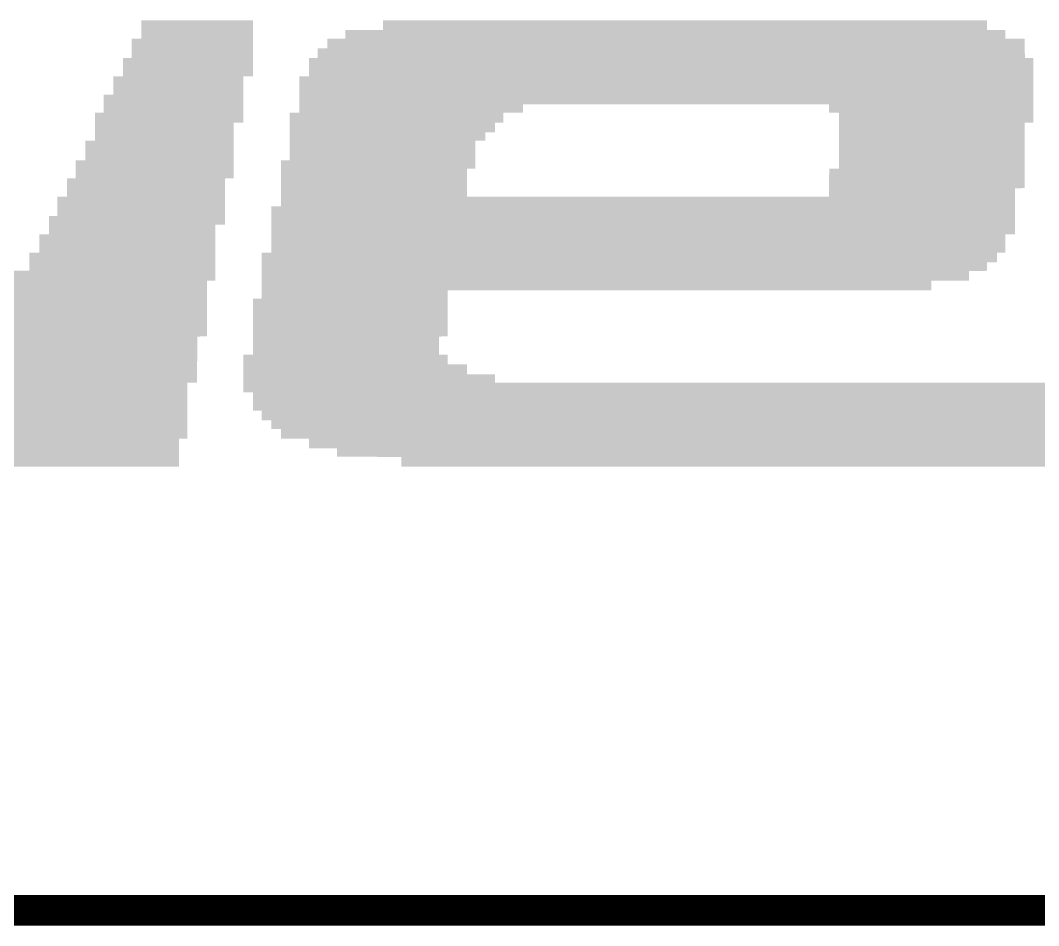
# Model space of a CAD drawing. Extents: x -0.1 to 19.1, y -0.1 to 48.8.
# Drawn here: x 4.468 to 5.305, y 47.487 to 48.232 of the extents above; entities that cross this region are included whole.
import ezdxf

# ---------------------------------------------------------------- set-up
doc = ezdxf.new("R2010")
doc.units = 0
doc.layers.add('08_ASSY2_GBR', color=7, linetype='CONTINUOUS')

msp = doc.modelspace()

# ---------------------------------------------------------------- linework, layer by layer
at = {"layer": '08_ASSY2_GBR', "const_width": 0.02518}
msp.add_lwpolyline([(6.071, 48.759), (0, 48.759), (0, 47.5), (6.071, 47.5)], dxfattribs=at)
at = {"layer": '08_ASSY2_GBR'}
for points in [[(4.567, 48.217148), (4.567018, 48.231852), (4.658992, 48.217148), (4.659, 48.231852)], [(4.567018, 48.231852), (4.56702, 48.231946), (4.659, 48.231852), (4.659094, 48.231946)], [(4.56702, 48.231946), (4.567054, 48.23198), (4.659094, 48.231946), (4.659128, 48.23198)], [(4.567054, 48.23198), (4.567074, 48.232), (4.659128, 48.23198), (4.665926, 48.232)], [(4.567074, 48.232), (4.574872, 48.23202), (4.665926, 48.232), (4.665946, 48.23202)], [(4.766, 48.224148), (4.766018, 48.231926), (5.26302, 48.224148), (5.263, 48.231926)], [(4.766018, 48.231926), (4.76602, 48.231946), (5.263, 48.231926), (5.26298, 48.231946)], [(4.76602, 48.231946), (4.766054, 48.23198), (5.26298, 48.231946), (5.262946, 48.23198)], [(4.766054, 48.23198), (4.766074, 48.232), (5.262946, 48.23198), (4.766074, 48.232)], [(4.735, 48.217148), (4.735018, 48.223926), (5.27802, 48.217148), (5.278, 48.223926)], [(4.735018, 48.223926), (4.73502, 48.223946), (5.278, 48.223926), (5.27798, 48.223946)], [(4.73502, 48.223946), (4.735054, 48.22398), (5.27798, 48.223946), (5.277946, 48.22398)], [(4.735054, 48.22398), (4.735074, 48.224), (5.277946, 48.22398), (5.263148, 48.224)], [(4.735074, 48.224), (4.765872, 48.22402), (5.263148, 48.224), (5.263128, 48.22402)], [(4.765872, 48.22402), (4.76598, 48.224128), (5.263128, 48.22402), (5.26302, 48.224128)], [(4.76598, 48.224128), (4.766, 48.224148), (5.26302, 48.224128), (5.26302, 48.224148)], [(4.559, 48.201148), (4.55902, 48.216946), (4.658986, 48.201148), (4.658992, 48.216946)], [(4.55902, 48.216946), (4.559074, 48.217), (4.658992, 48.216946), (4.658992, 48.217)], [(4.559074, 48.217), (4.566872, 48.21702), (4.658992, 48.217), (4.658992, 48.21702)], [(4.566872, 48.21702), (4.567, 48.217148), (4.658992, 48.21702), (4.658992, 48.217148)], [(4.72, 48.209148), (4.720018, 48.216926), (5.29401, 48.209148), (5.294, 48.216926)], [(4.720018, 48.216926), (4.72002, 48.216946), (5.294, 48.216926), (5.29398, 48.216946)], [(4.72002, 48.216946), (4.720054, 48.21698), (5.29398, 48.216946), (5.293946, 48.21698)], [(4.720054, 48.21698), (4.720074, 48.217), (5.293946, 48.21698), (5.278148, 48.217)], [(4.720074, 48.217), (4.734872, 48.21702), (5.278148, 48.217), (5.278128, 48.21702)], [(4.734872, 48.21702), (4.73498, 48.217128), (5.278128, 48.21702), (5.27802, 48.217128)], [(4.73498, 48.217128), (4.735, 48.217148), (5.27802, 48.217128), (5.27802, 48.217148)], [(4.712, 48.201148), (4.71202, 48.208946), (5.29402, 48.201148), (5.294012, 48.208946)], [(4.71202, 48.208946), (4.712074, 48.209), (5.294012, 48.208946), (5.294012, 48.209)], [(4.712074, 48.209), (4.719872, 48.20902), (5.294012, 48.209), (5.294012, 48.20902)], [(4.719872, 48.20902), (4.72, 48.209148), (5.294012, 48.20902), (5.29401, 48.209148)], [(4.552, 48.186148), (4.55202, 48.200946), (4.65898, 48.186148), (4.658986, 48.200946)], [(4.55202, 48.200946), (4.552074, 48.201), (4.658986, 48.200946), (4.658986, 48.201)], [(4.552074, 48.201), (4.558872, 48.20102), (4.658986, 48.201), (4.658986, 48.20102)], [(4.558872, 48.20102), (4.559, 48.201148), (4.658986, 48.20102), (4.658986, 48.201148)], [(4.705, 48.186148), (4.705018, 48.200928), (5.300994, 48.186148), (5.301, 48.200928)], [(4.705018, 48.200928), (4.70502, 48.200946), (5.301, 48.200928), (5.300982, 48.200946)], [(4.70502, 48.200946), (4.705054, 48.20098), (5.300982, 48.200946), (5.300946, 48.20098)], [(4.705054, 48.20098), (4.705074, 48.201), (5.300946, 48.20098), (5.294148, 48.201)], [(4.705074, 48.201), (4.711872, 48.20102), (5.294148, 48.201), (5.294128, 48.20102)], [(4.711872, 48.20102), (4.71198, 48.201128), (5.294128, 48.20102), (5.29402, 48.201128)], [(4.71198, 48.201128), (4.712, 48.201148), (5.29402, 48.201128), (5.29402, 48.201148)], [(4.544, 48.171148), (4.544018, 48.185852), (4.650992, 48.171148), (4.651, 48.185852)], [(4.544018, 48.185852), (4.54402, 48.185946), (4.651, 48.185852), (4.651094, 48.185946)], [(4.54402, 48.185946), (4.544054, 48.18598), (4.651094, 48.185946), (4.651128, 48.18598)], [(4.544054, 48.18598), (4.544074, 48.186), (4.651128, 48.18598), (4.658926, 48.186)], [(4.544074, 48.186), (4.551872, 48.18602), (4.658926, 48.186), (4.658946, 48.18602)], [(4.551872, 48.18602), (4.551906, 48.186054), (4.658946, 48.18602), (4.65898, 48.186054)], [(4.551906, 48.186054), (4.552, 48.186148), (4.65898, 48.186054), (4.65898, 48.186148)], [(4.697004, 48.163), (4.69702, 48.185946), (5.300984, 48.163), (5.300994, 48.185946)], [(4.69702, 48.185946), (4.697074, 48.186), (5.300994, 48.185946), (5.300994, 48.186)], [(4.697074, 48.186), (4.704872, 48.18602), (5.300994, 48.186), (5.300994, 48.18602)], [(4.704872, 48.18602), (4.705, 48.186148), (5.300994, 48.18602), (5.300994, 48.186148)], [(4.536, 48.156148), (4.53602, 48.170946), (4.650984, 48.156148), (4.650992, 48.170946)], [(4.53602, 48.170946), (4.536074, 48.171), (4.650992, 48.170946), (4.650992, 48.171)], [(4.536074, 48.171), (4.543872, 48.17102), (4.650992, 48.171), (4.650992, 48.17102)], [(4.543872, 48.17102), (4.544, 48.171148), (4.650992, 48.17102), (4.650992, 48.171148)], [(4.697, 48.156148), (4.697004, 48.162852), (4.88098, 48.156148), (4.881, 48.162852)], [(4.697004, 48.16298), (4.697004, 48.163), (4.881128, 48.16298), (5.132852, 48.163)], [(4.697004, 48.162852), (4.697004, 48.16298), (4.881, 48.162852), (4.881128, 48.16298)], [(5.13298, 48.162872), (5.132852, 48.163), (5.300984, 48.162872), (5.300984, 48.163)], [(5.133, 48.156074), (5.13298, 48.162872), (5.300982, 48.156074), (5.300984, 48.162872)], [(4.529012, 48.148054), (4.52902, 48.155946), (4.65098, 48.148054), (4.650984, 48.155946)], [(4.52902, 48.155946), (4.529074, 48.156), (4.650984, 48.155946), (4.650984, 48.156)], [(4.529074, 48.156), (4.535872, 48.15602), (4.650984, 48.156), (4.650984, 48.15602)], [(4.535872, 48.15602), (4.536, 48.156148), (4.650984, 48.15602), (4.650984, 48.156148)], [(4.689014, 48.148054), (4.689018, 48.155852), (4.86498, 48.148054), (4.865, 48.155852)], [(4.689018, 48.155852), (4.68902, 48.155946), (4.865, 48.155852), (4.865094, 48.155946)], [(4.68902, 48.155946), (4.689054, 48.15598), (4.865094, 48.155946), (4.865128, 48.15598)], [(4.689054, 48.15598), (4.689074, 48.156), (4.865128, 48.15598), (4.880926, 48.156)], [(4.689074, 48.156), (4.696872, 48.15602), (4.880926, 48.156), (4.880946, 48.15602)], [(4.696872, 48.15602), (4.696906, 48.156054), (4.880946, 48.15602), (4.88098, 48.156054)], [(4.696906, 48.156054), (4.697, 48.156148), (4.88098, 48.156054), (4.88098, 48.156148)], [(5.133054, 48.15602), (5.133, 48.156074), (5.300982, 48.15602), (5.300982, 48.156074)], [(5.140852, 48.156), (5.133054, 48.15602), (5.300982, 48.156), (5.300982, 48.15602)], [(5.14098, 48.155872), (5.140852, 48.156), (5.300982, 48.155872), (5.300982, 48.156)], [(5.140984, 48.148054), (5.14098, 48.155872), (5.30098, 48.148054), (5.300982, 48.155872)], [(4.529, 48.133148), (4.529012, 48.147852), (4.642992, 48.133148), (4.643, 48.147852)], [(4.529012, 48.148), (4.529012, 48.148054), (4.650926, 48.148), (4.65098, 48.148054)], [(4.529012, 48.14798), (4.529012, 48.148), (4.643128, 48.14798), (4.650926, 48.148)], [(4.529012, 48.147852), (4.529012, 48.14798), (4.643, 48.147852), (4.643128, 48.14798)], [(4.68901, 48.140054), (4.689014, 48.147852), (4.85798, 48.140054), (4.858, 48.147852)], [(4.689014, 48.148), (4.689014, 48.148054), (4.864926, 48.148), (4.86498, 48.148054)], [(4.689014, 48.14798), (4.689014, 48.148), (4.858128, 48.14798), (4.864926, 48.148)], [(4.689014, 48.147852), (4.689014, 48.14798), (4.858, 48.147852), (4.858128, 48.14798)], [(5.140984, 48.148), (5.140984, 48.148054), (5.300926, 48.148), (5.30098, 48.148054)], [(5.140984, 48.14798), (5.140984, 48.148), (5.294128, 48.14798), (5.300926, 48.148)], [(5.140984, 48.147852), (5.140984, 48.14798), (5.294, 48.147852), (5.294128, 48.14798)], [(5.141, 48.110148), (5.140984, 48.147852), (5.293984, 48.110148), (5.294, 48.147852)], [(4.689008, 48.133054), (4.68901, 48.139852), (4.84998, 48.133054), (4.85, 48.139852)], [(4.68901, 48.14), (4.68901, 48.140054), (4.857926, 48.14), (4.85798, 48.140054)], [(4.68901, 48.13998), (4.68901, 48.14), (4.850128, 48.13998), (4.857926, 48.14)], [(4.68901, 48.139852), (4.68901, 48.13998), (4.85, 48.139852), (4.850128, 48.13998)], [(4.521, 48.117148), (4.52102, 48.132946), (4.642986, 48.117148), (4.642992, 48.132946)], [(4.52102, 48.132946), (4.521074, 48.133), (4.642992, 48.132946), (4.642992, 48.133)], [(4.521074, 48.133), (4.528872, 48.13302), (4.642992, 48.133), (4.642992, 48.13302)], [(4.528872, 48.13302), (4.529, 48.133148), (4.642992, 48.13302), (4.642992, 48.133148)], [(4.689, 48.117148), (4.689008, 48.132852), (4.841986, 48.117148), (4.842, 48.132852)], [(4.689008, 48.133), (4.689008, 48.133054), (4.849926, 48.133), (4.84998, 48.133054)], [(4.689008, 48.13298), (4.689008, 48.133), (4.842128, 48.13298), (4.849926, 48.133)], [(4.689008, 48.132852), (4.689008, 48.13298), (4.842, 48.132852), (4.842128, 48.13298)], [(4.513, 48.102148), (4.51302, 48.116946), (4.64298, 48.102148), (4.642986, 48.116946)], [(4.51302, 48.116946), (4.513074, 48.117), (4.642986, 48.116946), (4.642986, 48.117)], [(4.513074, 48.117), (4.520872, 48.11702), (4.642986, 48.117), (4.642986, 48.11702)], [(4.520872, 48.11702), (4.521, 48.117148), (4.642986, 48.11702), (4.642986, 48.117148)], [(4.682016, 48.110054), (4.68202, 48.116946), (4.84198, 48.110054), (4.841986, 48.116946)], [(4.682016, 48.11), (4.682016, 48.110054), (4.841926, 48.11), (4.84198, 48.110054)], [(4.68202, 48.116946), (4.682074, 48.117), (4.841986, 48.116946), (4.841986, 48.117)], [(4.682074, 48.117), (4.688872, 48.11702), (4.841986, 48.117), (4.841986, 48.11702)], [(4.688872, 48.11702), (4.689, 48.117148), (4.841986, 48.11702), (4.841986, 48.117148)], [(5.140872, 48.11002), (5.141, 48.110148), (5.293984, 48.11002), (5.293984, 48.110148)], [(4.506, 48.087148), (4.506018, 48.101852), (4.635992, 48.087148), (4.636, 48.101852)], [(4.506018, 48.101852), (4.50602, 48.101946), (4.636, 48.101852), (4.636094, 48.101946)], [(4.50602, 48.101946), (4.506054, 48.10198), (4.636094, 48.101946), (4.636128, 48.10198)], [(4.506054, 48.10198), (4.506074, 48.102), (4.636128, 48.10198), (4.642926, 48.102)], [(4.506074, 48.102), (4.512872, 48.10202), (4.642926, 48.102), (4.642946, 48.10202)], [(4.512872, 48.10202), (4.512906, 48.102054), (4.642946, 48.10202), (4.64298, 48.102054)], [(4.512906, 48.102054), (4.513, 48.102148), (4.64298, 48.102054), (4.64298, 48.102148)], [(4.682004, 48.087128), (4.682016, 48.109852), (4.83502, 48.087128), (4.835, 48.109852)], [(4.682016, 48.10998), (4.682016, 48.11), (4.835128, 48.10998), (4.841926, 48.11)], [(4.682016, 48.109852), (4.682016, 48.10998), (4.835, 48.109852), (4.835128, 48.10998)], [(5.133006, 48.094054), (5.13302, 48.109946), (5.29398, 48.094054), (5.293984, 48.109946)], [(5.13302, 48.109946), (5.133074, 48.11), (5.293984, 48.109946), (5.293984, 48.11)], [(5.133074, 48.11), (5.140872, 48.11002), (5.293984, 48.11), (5.293984, 48.11002)], [(5.133, 48.087128), (5.133004, 48.093852), (5.28598, 48.087128), (5.286, 48.093852)], [(5.133004, 48.093852), (5.133006, 48.09398), (5.286, 48.093852), (5.286128, 48.09398)], [(5.133006, 48.094), (5.133006, 48.094054), (5.293926, 48.094), (5.29398, 48.094054)], [(5.133006, 48.09398), (5.133006, 48.094), (5.286128, 48.09398), (5.293926, 48.094)], [(4.498, 48.071148), (4.49802, 48.086946), (4.635982, 48.071148), (4.635992, 48.086946)], [(4.49802, 48.086946), (4.498074, 48.087), (4.635992, 48.086946), (4.635992, 48.087)], [(4.498074, 48.087), (4.505872, 48.08702), (4.635992, 48.087), (4.635992, 48.08702)], [(4.505872, 48.08702), (4.506, 48.087148), (4.635992, 48.08702), (4.635992, 48.087148)], [(4.682, 48.079148), (4.682004, 48.08698), (5.28598, 48.079148), (5.28598, 48.08698)], [(4.682004, 48.087), (4.682004, 48.087128), (4.835148, 48.087), (4.83502, 48.087128)], [(4.682004, 48.08698), (4.682004, 48.087), (5.28598, 48.08698), (5.28598, 48.087)], [(5.132872, 48.087), (5.133, 48.087128), (5.28598, 48.087), (5.28598, 48.087128)], [(4.674006, 48.056054), (4.67402, 48.078946), (5.28598, 48.056054), (5.28598, 48.078946)], [(4.67402, 48.078946), (4.674074, 48.079), (5.28598, 48.078946), (5.28598, 48.079)], [(4.674074, 48.079), (4.681872, 48.07902), (5.28598, 48.079), (5.28598, 48.07902)], [(4.681872, 48.07902), (4.682, 48.079148), (5.28598, 48.07902), (5.28598, 48.079148)], [(4.49101, 48.064054), (4.49102, 48.070946), (4.63598, 48.064054), (4.635982, 48.070946)], [(4.49102, 48.070946), (4.491074, 48.071), (4.635982, 48.070946), (4.635982, 48.071)], [(4.491074, 48.071), (4.497872, 48.07102), (4.635982, 48.071), (4.635982, 48.07102)], [(4.497872, 48.07102), (4.498, 48.071148), (4.635982, 48.07102), (4.635982, 48.071148)], [(4.491, 48.056148), (4.49101, 48.063852), (4.627996, 48.056148), (4.628, 48.063852)], [(4.49101, 48.064), (4.49101, 48.064054), (4.635926, 48.064), (4.63598, 48.064054)], [(4.49101, 48.06398), (4.49101, 48.064), (4.628128, 48.06398), (4.635926, 48.064)], [(4.49101, 48.063852), (4.49101, 48.06398), (4.628, 48.063852), (4.628128, 48.06398)], [(4.483, 48.041148), (4.48302, 48.055946), (4.62799, 48.041148), (4.627996, 48.055946)], [(4.48302, 48.055946), (4.483074, 48.056), (4.627996, 48.055946), (4.627996, 48.056)], [(4.483074, 48.056), (4.490872, 48.05602), (4.627996, 48.056), (4.627996, 48.05602)], [(4.490872, 48.05602), (4.491, 48.056148), (4.627996, 48.05602), (4.627996, 48.056148)], [(4.674, 48.041148), (4.674006, 48.055852), (5.27798, 48.041148), (5.278, 48.055852)], [(4.674006, 48.056), (4.674006, 48.056054), (5.285926, 48.056), (5.28598, 48.056054)], [(4.674006, 48.05598), (4.674006, 48.056), (5.278128, 48.05598), (5.285926, 48.056)], [(4.674006, 48.055852), (4.674006, 48.05598), (5.278, 48.055852), (5.278128, 48.05598)], [(4.475, 48.026148), (4.47502, 48.040946), (4.627982, 48.026148), (4.627988, 48.040946)], [(4.47502, 48.040946), (4.475074, 48.041), (4.627988, 48.040946), (4.62799, 48.041)], [(4.475074, 48.041), (4.482872, 48.04102), (4.62799, 48.041), (4.62799, 48.04102)], [(4.482872, 48.04102), (4.483, 48.041148), (4.62799, 48.04102), (4.62799, 48.041148)], [(4.66602, 48.040946), (4.666054, 48.04098), (5.271094, 48.040946), (5.271128, 48.04098)], [(4.66602, 48.040852), (4.66602, 48.040946), (5.271, 48.040852), (5.271094, 48.040946)], [(4.66602, 48.033054), (4.66602, 48.040852), (5.27098, 48.033054), (5.271, 48.040852)], [(4.666054, 48.04098), (4.666074, 48.041), (5.271128, 48.04098), (5.277926, 48.041)], [(4.666074, 48.041), (4.673872, 48.04102), (5.277926, 48.041), (5.277946, 48.04102)], [(4.673872, 48.04102), (4.673906, 48.041054), (5.277946, 48.04102), (5.27798, 48.041054)], [(4.673906, 48.041054), (4.674, 48.041148), (5.27798, 48.041054), (5.27798, 48.041148)], [(4.66602, 48.033), (4.66602, 48.033054), (5.270926, 48.033), (5.27098, 48.033054)], [(4.66602, 48.03298), (4.66602, 48.033), (5.263128, 48.03298), (5.270926, 48.033)], [(4.66602, 48.032852), (4.66602, 48.03298), (5.263, 48.032852), (5.263128, 48.03298)], [(4.66602, 48.026054), (4.66602, 48.032852), (5.26298, 48.026054), (5.263, 48.032852)], [(4.338, 48.018074), (4.33799, 48.026), (4.62798, 48.018074), (4.627982, 48.026)], [(4.33802, 48.018054), (4.338, 48.018074), (4.62798, 48.018054), (4.62798, 48.018074)], [(4.338054, 48.01802), (4.33802, 48.018054), (4.627946, 48.01802), (4.62798, 48.018054)], [(4.344852, 48.018), (4.338054, 48.01802), (4.627926, 48.018), (4.627946, 48.01802)], [(4.344872, 48.01798), (4.344852, 48.018), (4.621128, 48.01798), (4.627926, 48.018)], [(4.34498, 48.017872), (4.344872, 48.01798), (4.62102, 48.017872), (4.621128, 48.01798)], [(4.460148, 48.026), (4.474872, 48.02602), (4.627982, 48.026), (4.627982, 48.02602)], [(4.474872, 48.02602), (4.475, 48.026148), (4.627982, 48.02602), (4.627982, 48.026148)], [(4.66602, 48.026), (4.66602, 48.026054), (5.262926, 48.026), (5.26298, 48.026054)], [(4.66602, 48.02598), (4.66602, 48.026), (5.248128, 48.02598), (5.262926, 48.026)], [(4.66602, 48.025852), (4.66602, 48.02598), (5.248, 48.025852), (5.248128, 48.02598)], [(4.66602, 48.018054), (4.66602, 48.025852), (5.24798, 48.018054), (5.248, 48.025852)], [(4.66602, 48.018), (4.66602, 48.018054), (5.247926, 48.018), (5.24798, 48.018054)], [(4.66602, 48.01798), (4.66602, 48.018), (5.217128, 48.01798), (5.247926, 48.018)], [(4.66602, 48.017852), (4.66602, 48.01798), (5.217, 48.017852), (5.217128, 48.01798)], [(4.344982, 48.017852), (4.34498, 48.017872), (4.621, 48.017852), (4.62102, 48.017872)], [(4.345, 48.003074), (4.344982, 48.017852), (4.620992, 48.003074), (4.621, 48.017852)], [(4.666, 48.003148), (4.666018, 48.009852), (4.818996, 48.003148), (4.819, 48.009852)], [(4.666018, 48.00998), (4.66602, 48.01), (4.819128, 48.00998), (5.216926, 48.01)], [(4.666018, 48.009852), (4.666018, 48.00998), (4.819, 48.009852), (4.819128, 48.00998)], [(4.66602, 48.010054), (4.66602, 48.017852), (5.21698, 48.010054), (5.217, 48.017852)], [(4.66602, 48.01), (4.66602, 48.010054), (5.216926, 48.01), (5.21698, 48.010054)], [(4.345054, 48.00302), (4.345, 48.003074), (4.620992, 48.00302), (4.620992, 48.003074)], [(4.352852, 48.003), (4.345054, 48.00302), (4.620992, 48.003), (4.620992, 48.00302)], [(4.35298, 48.002872), (4.352852, 48.003), (4.620992, 48.002872), (4.620992, 48.003)], [(4.353, 47.987074), (4.35298, 48.002872), (4.620986, 47.987074), (4.620992, 48.002872)], [(4.659006, 47.972054), (4.65902, 48.002946), (4.81898, 47.972054), (4.818996, 48.002946)], [(4.65902, 48.002946), (4.659074, 48.003), (4.818996, 48.002946), (4.818996, 48.003)], [(4.659074, 48.003), (4.665872, 48.00302), (4.818996, 48.003), (4.818996, 48.00302)], [(4.665872, 48.00302), (4.666, 48.003148), (4.818996, 48.00302), (4.818996, 48.003148)], [(4.353054, 47.98702), (4.353, 47.987074), (4.620986, 47.98702), (4.620986, 47.987074)], [(4.360852, 47.987), (4.353054, 47.98702), (4.620986, 47.987), (4.620986, 47.98702)], [(4.36098, 47.986872), (4.360852, 47.987), (4.620986, 47.986872), (4.620986, 47.987)], [(4.361, 47.972074), (4.36098, 47.986872), (4.62098, 47.972074), (4.620986, 47.986872)], [(4.36102, 47.972054), (4.361, 47.972074), (4.62098, 47.972054), (4.62098, 47.972074)], [(4.361054, 47.97202), (4.36102, 47.972054), (4.620946, 47.97202), (4.62098, 47.972054)], [(4.367852, 47.972), (4.361054, 47.97202), (4.620926, 47.972), (4.620946, 47.97202)], [(4.367872, 47.97198), (4.367852, 47.972), (4.613128, 47.97198), (4.620926, 47.972)], [(4.36798, 47.971872), (4.367872, 47.97198), (4.61302, 47.971872), (4.613128, 47.97198)], [(4.367982, 47.971852), (4.36798, 47.971872), (4.613, 47.971852), (4.61302, 47.971872)], [(4.368, 47.964074), (4.367982, 47.971852), (4.612994, 47.964074), (4.613, 47.971852)], [(4.659, 47.957148), (4.659006, 47.971852), (4.81202, 47.957148), (4.812, 47.971852)], [(4.659006, 47.972), (4.659006, 47.972054), (4.818926, 47.972), (4.81898, 47.972054)], [(4.659006, 47.97198), (4.659006, 47.972), (4.812128, 47.97198), (4.818926, 47.972)], [(4.659006, 47.971852), (4.659006, 47.97198), (4.812, 47.971852), (4.812128, 47.97198)], [(4.368054, 47.96402), (4.368, 47.964074), (4.612994, 47.96402), (4.612994, 47.964074)], [(4.375852, 47.964), (4.368054, 47.96402), (4.612994, 47.964), (4.612994, 47.96402)], [(4.37598, 47.963872), (4.375852, 47.964), (4.612994, 47.963872), (4.612994, 47.964)], [(4.376, 47.949074), (4.37598, 47.963872), (4.612986, 47.949074), (4.612994, 47.963872)], [(4.65102, 47.956946), (4.651054, 47.95698), (4.81898, 47.956946), (4.818946, 47.95698)], [(4.65102, 47.956926), (4.65102, 47.956946), (4.819, 47.956926), (4.81898, 47.956946)], [(4.65102, 47.949128), (4.65102, 47.956926), (4.81902, 47.949128), (4.819, 47.956926)], [(4.651054, 47.95698), (4.651074, 47.957), (4.818946, 47.95698), (4.812148, 47.957)], [(4.651074, 47.957), (4.658872, 47.95702), (4.812148, 47.957), (4.812128, 47.95702)], [(4.658872, 47.95702), (4.65898, 47.957128), (4.812128, 47.95702), (4.81202, 47.957128)], [(4.65898, 47.957128), (4.659, 47.957148), (4.81202, 47.957128), (4.81202, 47.957148)], [(4.376054, 47.94902), (4.376, 47.949074), (4.612986, 47.94902), (4.612986, 47.949074)], [(4.382852, 47.949), (4.376054, 47.94902), (4.612986, 47.949), (4.612986, 47.94902)], [(4.38298, 47.948872), (4.382852, 47.949), (4.612986, 47.948872), (4.612986, 47.949)], [(4.383, 47.934074), (4.38298, 47.948872), (4.61298, 47.934074), (4.612986, 47.948872)], [(4.65102, 47.949), (4.65102, 47.949128), (4.819148, 47.949), (4.81902, 47.949128)], [(4.65102, 47.94898), (4.65102, 47.949), (4.834946, 47.94898), (4.819148, 47.949)], [(4.65102, 47.948926), (4.65102, 47.94898), (4.835, 47.948926), (4.834946, 47.94898)], [(4.65102, 47.941128), (4.65102, 47.948926), (4.83502, 47.941128), (4.835, 47.948926)], [(4.65102, 47.941), (4.65102, 47.941128), (4.835148, 47.941), (4.83502, 47.941128)], [(4.65102, 47.94098), (4.65102, 47.941), (4.857946, 47.94098), (4.835148, 47.941)], [(4.65102, 47.940926), (4.65102, 47.94098), (4.858, 47.940926), (4.857946, 47.94098)], [(4.65102, 47.934128), (4.65102, 47.940926), (4.85802, 47.934128), (4.858, 47.940926)], [(4.65102, 47.934), (4.65102, 47.934128), (4.858148, 47.934), (4.85802, 47.934128)], [(4.38302, 47.934054), (4.383, 47.934074), (4.61298, 47.934054), (4.61298, 47.934074)], [(4.383054, 47.93402), (4.38302, 47.934054), (4.612946, 47.93402), (4.61298, 47.934054)], [(4.390852, 47.934), (4.383054, 47.93402), (4.612926, 47.934), (4.612946, 47.93402)], [(4.390872, 47.93398), (4.390852, 47.934), (4.605128, 47.93398), (4.612926, 47.934)], [(4.39098, 47.933872), (4.390872, 47.93398), (4.60502, 47.933872), (4.605128, 47.93398)], [(4.390982, 47.933852), (4.39098, 47.933872), (4.605, 47.933852), (4.60502, 47.933872)], [(4.391, 47.918074), (4.390982, 47.933852), (4.604992, 47.918074), (4.605, 47.933852)], [(4.65102, 47.93398), (4.65102, 47.934), (5.500128, 47.93398), (5.507926, 47.934)], [(4.65102, 47.933852), (4.65102, 47.93398), (5.5, 47.933852), (5.500128, 47.93398)], [(4.65102, 47.926054), (4.65102, 47.933852), (5.49998, 47.926054), (5.5, 47.933852)], [(4.651074, 47.926), (4.65102, 47.926054), (5.499926, 47.926), (5.49998, 47.926054)], [(4.658872, 47.92598), (4.658852, 47.926), (5.485128, 47.92598), (5.499926, 47.926)], [(4.65898, 47.925872), (4.658872, 47.92598), (5.48502, 47.925872), (5.485128, 47.92598)], [(4.658982, 47.925852), (4.65898, 47.925872), (5.485, 47.925852), (5.48502, 47.925872)], [(4.658992, 47.918054), (4.658982, 47.925852), (5.48498, 47.918054), (5.485, 47.925852)], [(4.391054, 47.91802), (4.391, 47.918074), (4.604992, 47.91802), (4.604992, 47.918074)], [(4.398852, 47.918), (4.391054, 47.91802), (4.604992, 47.918), (4.604992, 47.91802)], [(4.39898, 47.917872), (4.398852, 47.918), (4.604992, 47.917872), (4.604992, 47.918)], [(4.399, 47.903074), (4.39898, 47.917872), (4.604986, 47.903074), (4.604992, 47.917872)], [(4.658992, 47.918), (4.658992, 47.918054), (5.484926, 47.918), (5.48498, 47.918054)], [(4.658992, 47.91798), (4.658992, 47.918), (5.477128, 47.91798), (5.484926, 47.918)], [(4.658992, 47.917852), (4.658992, 47.91798), (5.477, 47.917852), (5.477128, 47.91798)], [(4.659, 47.911074), (4.658992, 47.917852), (5.47698, 47.911074), (5.477, 47.917852)], [(4.65902, 47.911054), (4.659, 47.911074), (5.47698, 47.911054), (5.47698, 47.911074)], [(4.659054, 47.91102), (4.65902, 47.911054), (5.476946, 47.91102), (5.47698, 47.911054)], [(4.665852, 47.911), (4.659054, 47.91102), (5.476926, 47.911), (5.476946, 47.91102)], [(4.665872, 47.91098), (4.665852, 47.911), (5.462128, 47.91098), (5.476926, 47.911)], [(4.66598, 47.910872), (4.665872, 47.91098), (5.46202, 47.910872), (5.462128, 47.91098)], [(4.665982, 47.910852), (4.66598, 47.910872), (5.462, 47.910852), (5.46202, 47.910872)], [(4.666, 47.903074), (4.665982, 47.910852), (5.46198, 47.903074), (5.462, 47.910852)], [(4.399054, 47.90302), (4.399, 47.903074), (4.604986, 47.90302), (4.604986, 47.903074)], [(4.405852, 47.903), (4.399054, 47.90302), (4.604986, 47.903), (4.604986, 47.90302)], [(4.40598, 47.902872), (4.405852, 47.903), (4.604986, 47.902872), (4.604986, 47.903)], [(4.406, 47.896074), (4.40598, 47.902872), (4.604982, 47.896074), (4.604986, 47.902872)], [(4.66602, 47.903054), (4.666, 47.903074), (5.46198, 47.903054), (5.46198, 47.903074)], [(4.666054, 47.90302), (4.66602, 47.903054), (5.461946, 47.90302), (5.46198, 47.903054)], [(4.673852, 47.903), (4.666054, 47.90302), (5.461926, 47.903), (5.461946, 47.90302)], [(4.673872, 47.90298), (4.673852, 47.903), (5.454128, 47.90298), (5.461926, 47.903)], [(4.67398, 47.902872), (4.673872, 47.90298), (5.45402, 47.902872), (5.454128, 47.90298)], [(4.673982, 47.902852), (4.67398, 47.902872), (5.454, 47.902852), (5.45402, 47.902872)], [(4.674, 47.896074), (4.673982, 47.902852), (5.45398, 47.896074), (5.454, 47.902852)], [(4.406054, 47.89602), (4.406, 47.896074), (4.604982, 47.89602), (4.604982, 47.896074)], [(4.413852, 47.896), (4.406054, 47.89602), (4.604982, 47.896), (4.604982, 47.89602)], [(4.41398, 47.895872), (4.413852, 47.896), (4.604982, 47.895872), (4.604982, 47.896)], [(4.41399, 47.888054), (4.41398, 47.895872), (4.60498, 47.888054), (4.604982, 47.895872)], [(4.67402, 47.896054), (4.674, 47.896074), (5.45398, 47.896054), (5.45398, 47.896074)], [(4.674054, 47.89602), (4.67402, 47.896054), (5.453946, 47.89602), (5.45398, 47.896054)], [(4.681852, 47.896), (4.674054, 47.89602), (5.453926, 47.896), (5.453946, 47.89602)], [(4.681872, 47.89598), (4.681852, 47.896), (5.439128, 47.89598), (5.453926, 47.896)], [(4.68198, 47.895872), (4.681872, 47.89598), (5.43902, 47.895872), (5.439128, 47.89598)], [(4.681982, 47.895852), (4.68198, 47.895872), (5.439, 47.895852), (5.43902, 47.895872)], [(4.682, 47.888074), (4.681982, 47.895852), (5.43898, 47.888074), (5.439, 47.895852)], [(4.41399, 47.888), (4.41399, 47.888054), (4.604926, 47.888), (4.60498, 47.888054)], [(4.41399, 47.88798), (4.41399, 47.888), (4.598128, 47.88798), (4.604926, 47.888)], [(4.413992, 47.887852), (4.41399, 47.88798), (4.598, 47.887852), (4.598128, 47.88798)], [(4.414, 47.880074), (4.413992, 47.887852), (4.597992, 47.880074), (4.598, 47.887852)], [(4.68202, 47.888054), (4.682, 47.888074), (5.43898, 47.888054), (5.43898, 47.888074)], [(4.682054, 47.88802), (4.68202, 47.888054), (5.438946, 47.88802), (5.43898, 47.888054)], [(4.704852, 47.888), (4.682054, 47.88802), (5.438926, 47.888), (5.438946, 47.88802)], [(4.704872, 47.88798), (4.704852, 47.888), (5.431128, 47.88798), (5.438926, 47.888)], [(4.70498, 47.887872), (4.704872, 47.88798), (5.43102, 47.887872), (5.431128, 47.88798)], [(4.704982, 47.887852), (4.70498, 47.887872), (5.431, 47.887852), (5.43102, 47.887872)], [(4.705, 47.880074), (4.704982, 47.887852), (5.43098, 47.880074), (5.431, 47.887852)], [(4.414054, 47.88002), (4.414, 47.880074), (4.597992, 47.88002), (4.597992, 47.880074)], [(4.421852, 47.88), (4.414054, 47.88002), (4.597992, 47.88), (4.597992, 47.88002)], [(4.42198, 47.879872), (4.421852, 47.88), (4.597992, 47.879872), (4.597992, 47.88)], [(4.422, 47.865074), (4.42198, 47.879872), (4.59798, 47.865074), (4.597992, 47.879872)], [(4.70502, 47.880054), (4.705, 47.880074), (5.43098, 47.880054), (5.43098, 47.880074)], [(4.705054, 47.88002), (4.70502, 47.880054), (5.430946, 47.88002), (5.43098, 47.880054)], [(4.727852, 47.88), (4.705054, 47.88002), (5.430926, 47.88), (5.430946, 47.88002)], [(4.727872, 47.87998), (4.727852, 47.88), (5.416128, 47.87998), (5.430926, 47.88)], [(4.72798, 47.879872), (4.727872, 47.87998), (5.41602, 47.879872), (5.416128, 47.87998)], [(4.727982, 47.879852), (4.72798, 47.879872), (5.416, 47.879852), (5.41602, 47.879872)], [(4.728, 47.873074), (4.727982, 47.879852), (5.41598, 47.873074), (5.416, 47.879852)], [(4.72802, 47.873054), (4.728, 47.873074), (5.41598, 47.873054), (5.41598, 47.873074)], [(4.728054, 47.87302), (4.72802, 47.873054), (5.415946, 47.87302), (5.41598, 47.873054)], [(4.780852, 47.873), (4.728054, 47.87302), (5.415926, 47.873), (5.415946, 47.87302)], [(4.780872, 47.87298), (4.780852, 47.873), (5.408128, 47.87298), (5.415926, 47.873)], [(4.78098, 47.872872), (4.780872, 47.87298), (5.40802, 47.872872), (5.408128, 47.87298)], [(4.780982, 47.872852), (4.78098, 47.872872), (5.408, 47.872852), (5.40802, 47.872872)], [(4.781, 47.865074), (4.780982, 47.872852), (5.40798, 47.865074), (5.408, 47.872852)], [(4.42202, 47.865054), (4.422, 47.865074), (4.59798, 47.865054), (4.59798, 47.865074)], [(4.422054, 47.86502), (4.42202, 47.865054), (4.597946, 47.86502), (4.59798, 47.865054)], [(4.597926, 47.865), (4.422054, 47.86502), (4.597926, 47.865), (4.597946, 47.86502)], [(4.78102, 47.865054), (4.781, 47.865074), (5.40798, 47.865054), (5.40798, 47.865074)], [(4.781054, 47.86502), (4.78102, 47.865054), (5.407946, 47.86502), (5.40798, 47.865054)], [(5.407926, 47.865), (4.781054, 47.86502), (5.407926, 47.865), (5.407946, 47.86502)]]:
    msp.add_solid(points, dxfattribs=at)

doc.saveas('drawing.dxf')
